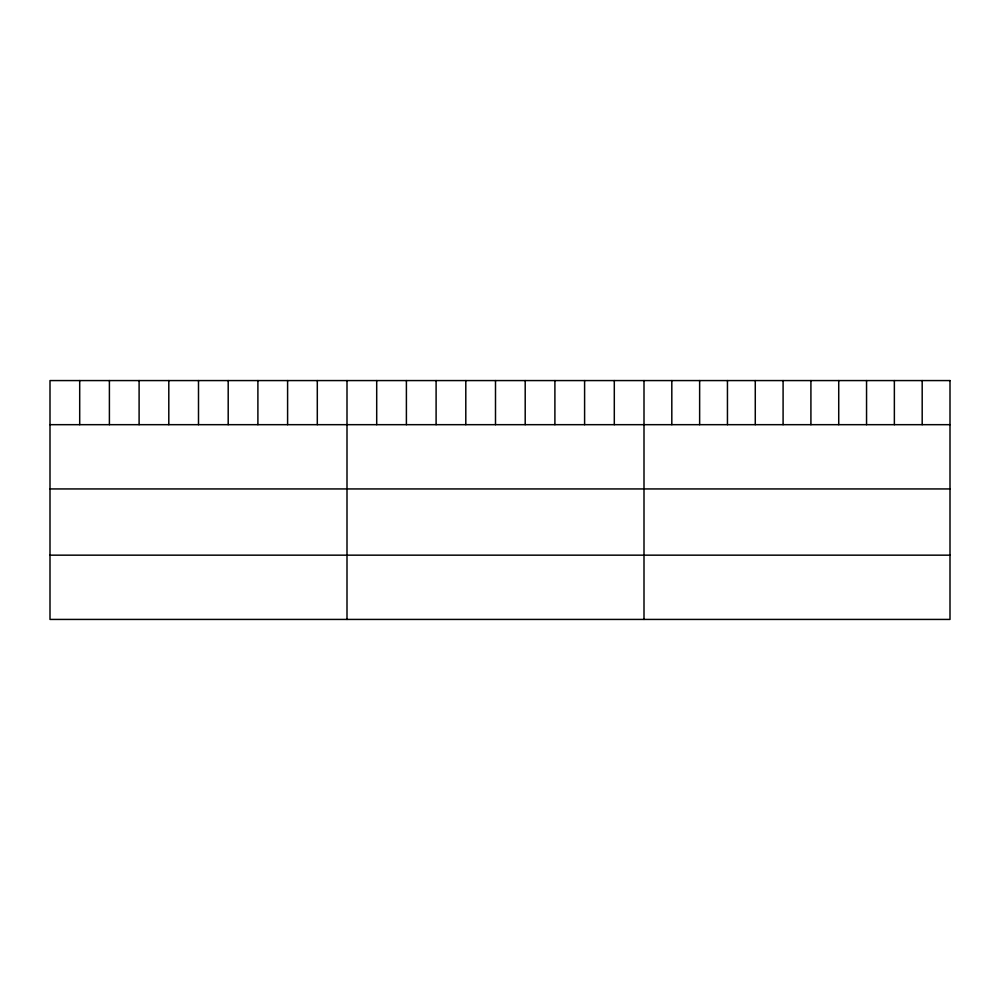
<?xml version="1.0" encoding="UTF-8"?>
<svg xmlns="http://www.w3.org/2000/svg" width="1000" height="1000" viewBox="0 0 1000 1000"><rect width="100%" height="100%" fill="white"/><g stroke="black" fill="none" stroke-linecap="round" stroke-linejoin="round"><path stroke-width="1.5" d="M50 424.675L950 424.675M50 488.938L950 488.938M50 555.163L950 555.163M922.188 380.575L922.188 424.675M894.362 380.575L894.362 424.675M866.55 380.575L866.55 424.675M838.725 380.575L838.725 424.675M810.913 380.575L810.913 424.675M783.088 380.575L783.088 424.675M755.275 380.575L755.275 424.675M727.45 380.575L727.45 424.675M699.638 380.575L699.638 424.675M671.812 380.575L671.812 424.675M644 380.575L644 619.425M614.3 380.575L614.3 424.675M584.6 380.575L584.6 424.675M554.9 380.575L554.9 424.675M525.2 380.575L525.2 424.675M495.5 380.575L495.5 424.675M465.8 380.575L465.8 424.675M436.1 380.575L436.1 424.675M406.4 380.575L406.4 424.675M376.7 380.575L376.7 424.675M347 380.575L347 619.425M317.3 380.575L317.3 424.675M287.6 380.575L287.6 424.675M257.9 380.575L257.9 424.675M228.2 380.575L228.2 424.675M198.5 380.575L198.5 424.675M168.8 380.575L168.8 424.675M139.1 380.575L139.1 424.675M109.4 380.575L109.4 424.675M79.7 380.575L79.7 424.675M950 380.575L50 380.575L50 619.425L950 619.425L950 380.575"/></g></svg>
